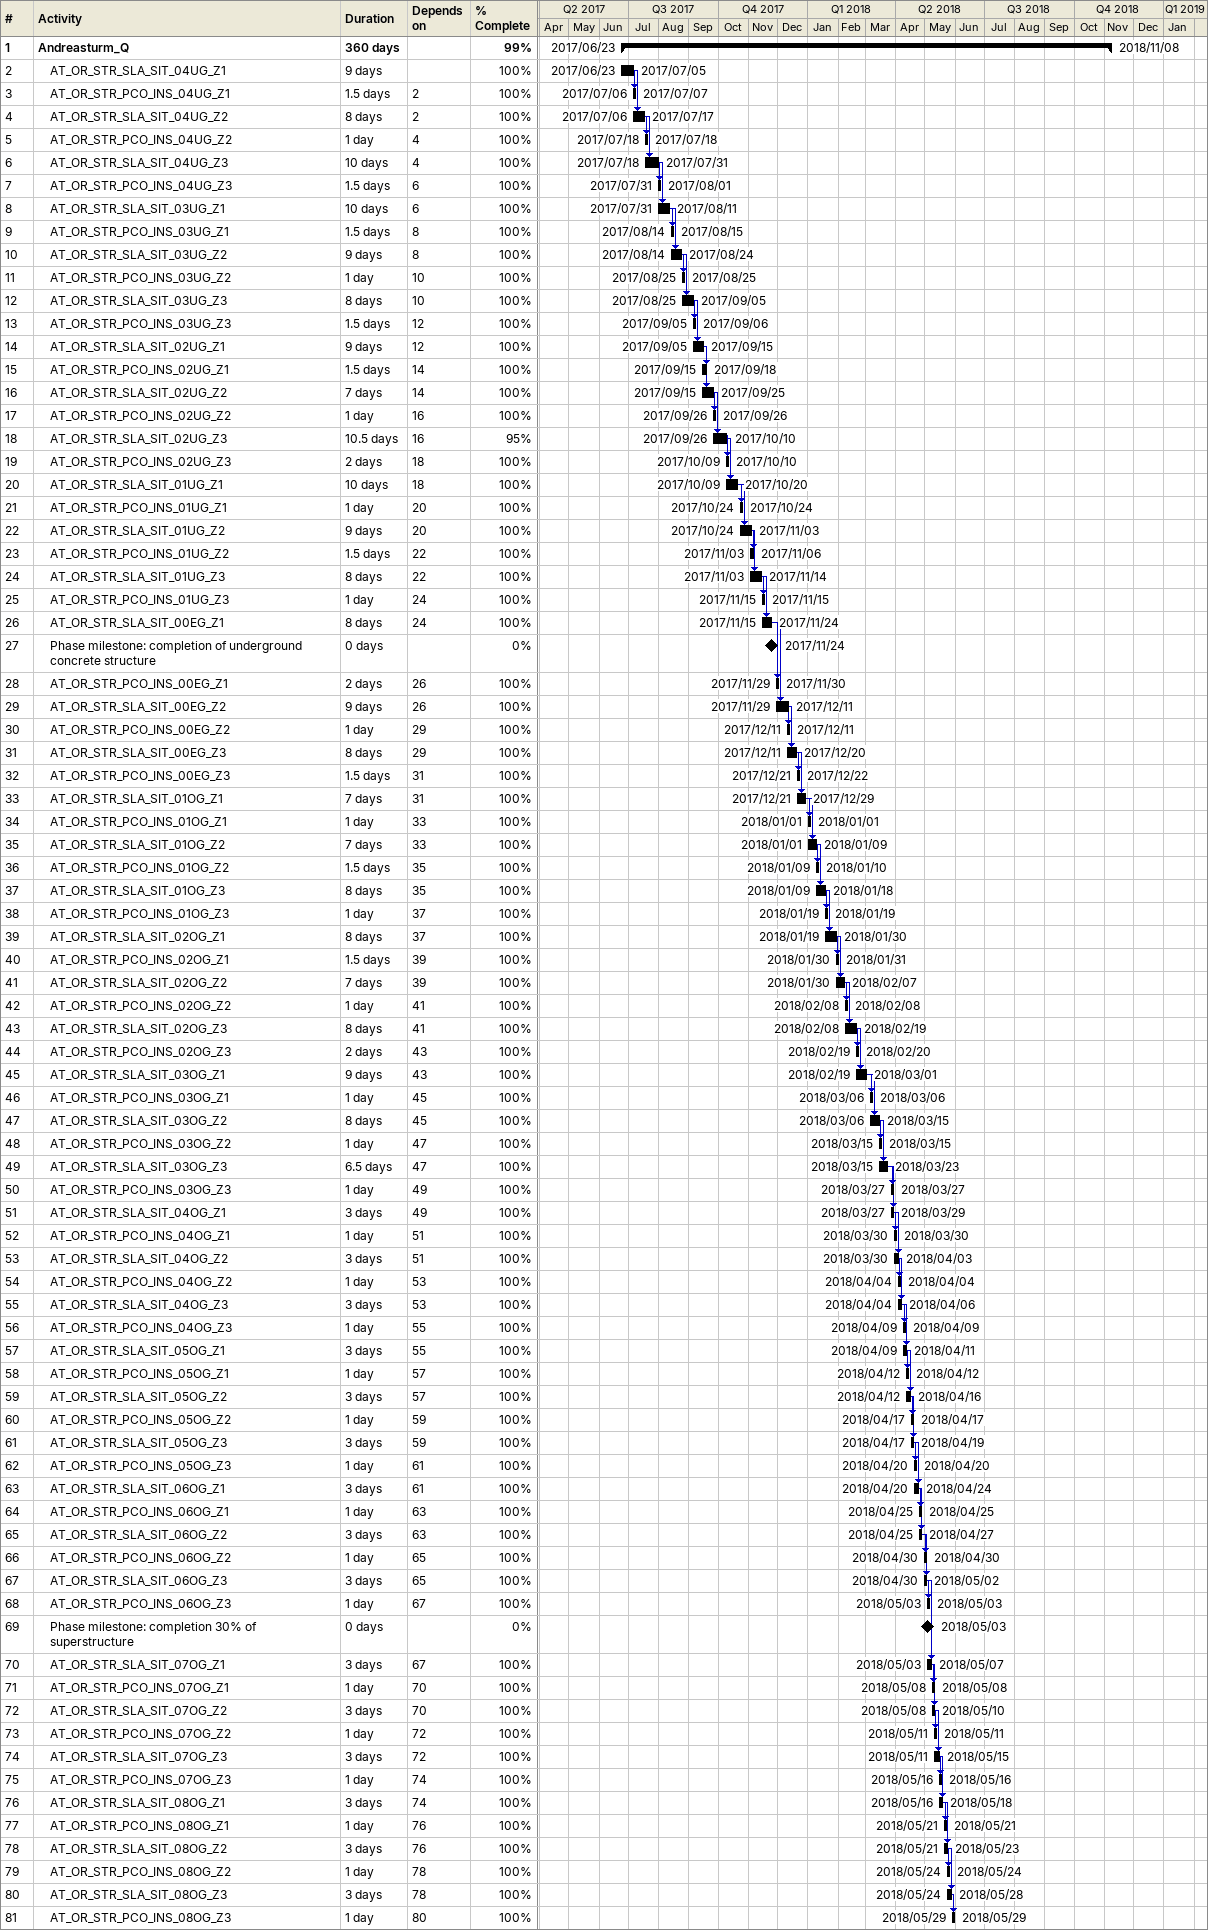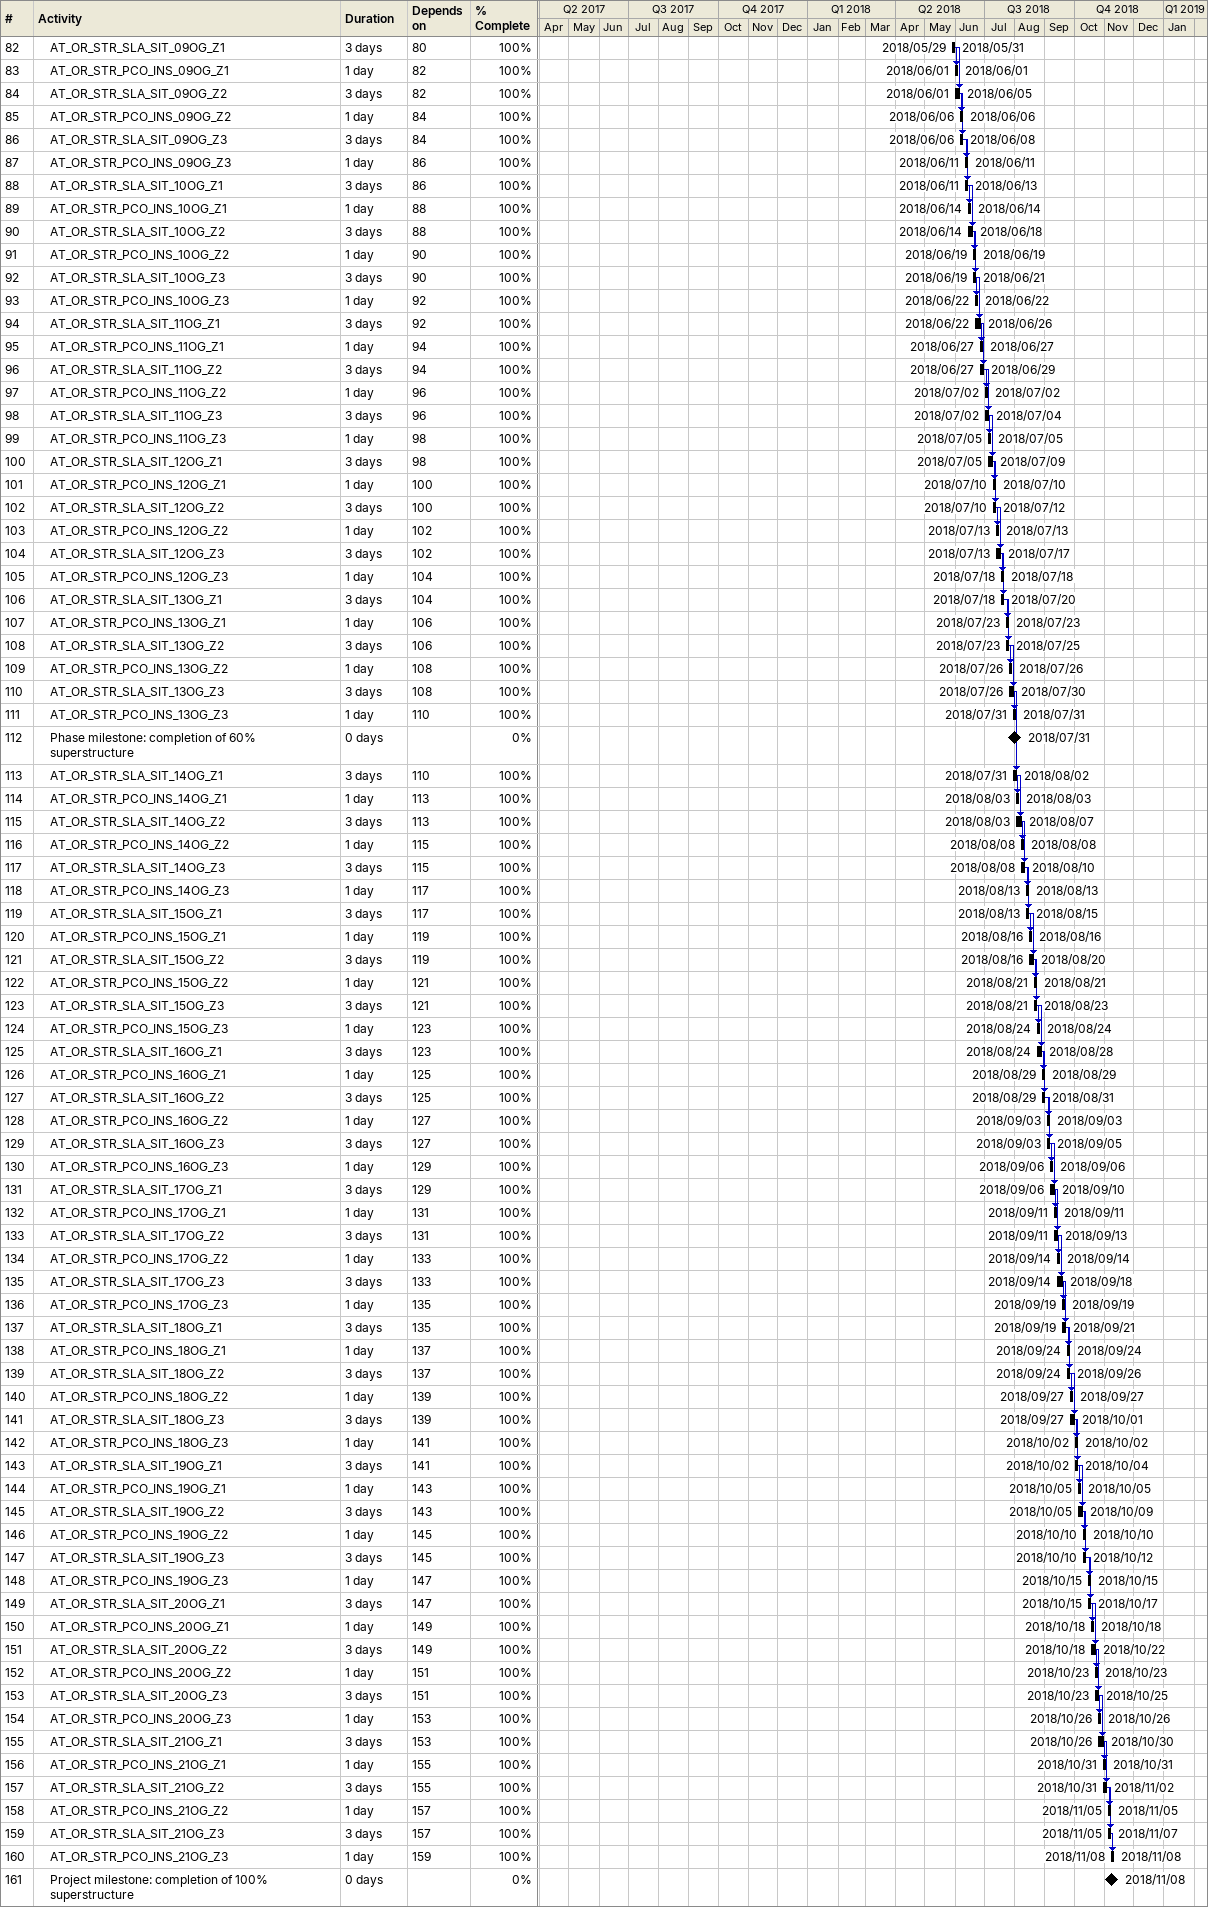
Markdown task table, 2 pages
| ID | Level | Task | Duration | Start | Finish | Predecessors | % complete |
|---|---|---|---|---|---|---|---|
| 1 | 1 | **Andreasturm_Q** | 360d | 2017-06-23 | 2018-11-08 |  | 99 |
| 2 | 2 | AT_OR_STR_SLA_SIT_04UG_Z1 | 9d | 2017-06-23 | 2017-07-05 |  | 100 |
| 3 | 2 | AT_OR_STR_PCO_INS_04UG_Z1 | 1.5d | 2017-07-06 | 2017-07-07 | 2 | 100 |
| 4 | 2 | AT_OR_STR_SLA_SIT_04UG_Z2 | 8d | 2017-07-06 | 2017-07-17 | 2 | 100 |
| 5 | 2 | AT_OR_STR_PCO_INS_04UG_Z2 | 1d | 2017-07-18 | 2017-07-18 | 4 | 100 |
| 6 | 2 | AT_OR_STR_SLA_SIT_04UG_Z3 | 10d | 2017-07-18 | 2017-07-31 | 4 | 100 |
| 7 | 2 | AT_OR_STR_PCO_INS_04UG_Z3 | 1.5d | 2017-07-31 | 2017-08-01 | 6 | 100 |
| 8 | 2 | AT_OR_STR_SLA_SIT_03UG_Z1 | 10d | 2017-07-31 | 2017-08-11 | 6 | 100 |
| 9 | 2 | AT_OR_STR_PCO_INS_03UG_Z1 | 1.5d | 2017-08-14 | 2017-08-15 | 8 | 100 |
| 10 | 2 | AT_OR_STR_SLA_SIT_03UG_Z2 | 9d | 2017-08-14 | 2017-08-24 | 8 | 100 |
| 11 | 2 | AT_OR_STR_PCO_INS_03UG_Z2 | 1d | 2017-08-25 | 2017-08-25 | 10 | 100 |
| 12 | 2 | AT_OR_STR_SLA_SIT_03UG_Z3 | 8d | 2017-08-25 | 2017-09-05 | 10 | 100 |
| 13 | 2 | AT_OR_STR_PCO_INS_03UG_Z3 | 1.5d | 2017-09-05 | 2017-09-06 | 12 | 100 |
| 14 | 2 | AT_OR_STR_SLA_SIT_02UG_Z1 | 9d | 2017-09-05 | 2017-09-15 | 12 | 100 |
| 15 | 2 | AT_OR_STR_PCO_INS_02UG_Z1 | 1.5d | 2017-09-15 | 2017-09-18 | 14 | 100 |
| 16 | 2 | AT_OR_STR_SLA_SIT_02UG_Z2 | 7d | 2017-09-15 | 2017-09-25 | 14 | 100 |
| 17 | 2 | AT_OR_STR_PCO_INS_02UG_Z2 | 1d | 2017-09-26 | 2017-09-26 | 16 | 100 |
| 18 | 2 | AT_OR_STR_SLA_SIT_02UG_Z3 | 10.5d | 2017-09-26 | 2017-10-10 | 16 | 95 |
| 19 | 2 | AT_OR_STR_PCO_INS_02UG_Z3 | 2d | 2017-10-09 | 2017-10-10 | 18 | 100 |
| 20 | 2 | AT_OR_STR_SLA_SIT_01UG_Z1 | 10d | 2017-10-09 | 2017-10-20 | 18 | 100 |
| 21 | 2 | AT_OR_STR_PCO_INS_01UG_Z1 | 1d | 2017-10-24 | 2017-10-24 | 20 | 100 |
| 22 | 2 | AT_OR_STR_SLA_SIT_01UG_Z2 | 9d | 2017-10-24 | 2017-11-03 | 20 | 100 |
| 23 | 2 | AT_OR_STR_PCO_INS_01UG_Z2 | 1.5d | 2017-11-03 | 2017-11-06 | 22 | 100 |
| 24 | 2 | AT_OR_STR_SLA_SIT_01UG_Z3 | 8d | 2017-11-03 | 2017-11-14 | 22 | 100 |
| 25 | 2 | AT_OR_STR_PCO_INS_01UG_Z3 | 1d | 2017-11-15 | 2017-11-15 | 24 | 100 |
| 26 | 2 | AT_OR_STR_SLA_SIT_00EG_Z1 | 8d | 2017-11-15 | 2017-11-24 | 24 | 100 |
| 27 | 2 | Phase milestone: completion of underground concrete structure | 0d | 2017-11-24 | 2017-11-24 |  | 0 |
| 28 | 2 | AT_OR_STR_PCO_INS_00EG_Z1 | 2d | 2017-11-29 | 2017-11-30 | 26 | 100 |
| 29 | 2 | AT_OR_STR_SLA_SIT_00EG_Z2 | 9d | 2017-11-29 | 2017-12-11 | 26 | 100 |
| 30 | 2 | AT_OR_STR_PCO_INS_00EG_Z2 | 1d | 2017-12-11 | 2017-12-11 | 29 | 100 |
| 31 | 2 | AT_OR_STR_SLA_SIT_00EG_Z3 | 8d | 2017-12-11 | 2017-12-20 | 29 | 100 |
| 32 | 2 | AT_OR_STR_PCO_INS_00EG_Z3 | 1.5d | 2017-12-21 | 2017-12-22 | 31 | 100 |
| 33 | 2 | AT_OR_STR_SLA_SIT_01OG_Z1 | 7d | 2017-12-21 | 2017-12-29 | 31 | 100 |
| 34 | 2 | AT_OR_STR_PCO_INS_01OG_Z1 | 1d | 2018-01-01 | 2018-01-01 | 33 | 100 |
| 35 | 2 | AT_OR_STR_SLA_SIT_01OG_Z2 | 7d | 2018-01-01 | 2018-01-09 | 33 | 100 |
| 36 | 2 | AT_OR_STR_PCO_INS_01OG_Z2 | 1.5d | 2018-01-09 | 2018-01-10 | 35 | 100 |
| 37 | 2 | AT_OR_STR_SLA_SIT_01OG_Z3 | 8d | 2018-01-09 | 2018-01-18 | 35 | 100 |
| 38 | 2 | AT_OR_STR_PCO_INS_01OG_Z3 | 1d | 2018-01-19 | 2018-01-19 | 37 | 100 |
| 39 | 2 | AT_OR_STR_SLA_SIT_02OG_Z1 | 8d | 2018-01-19 | 2018-01-30 | 37 | 100 |
| 40 | 2 | AT_OR_STR_PCO_INS_02OG_Z1 | 1.5d | 2018-01-30 | 2018-01-31 | 39 | 100 |
| 41 | 2 | AT_OR_STR_SLA_SIT_02OG_Z2 | 7d | 2018-01-30 | 2018-02-07 | 39 | 100 |
| 42 | 2 | AT_OR_STR_PCO_INS_02OG_Z2 | 1d | 2018-02-08 | 2018-02-08 | 41 | 100 |
| 43 | 2 | AT_OR_STR_SLA_SIT_02OG_Z3 | 8d | 2018-02-08 | 2018-02-19 | 41 | 100 |
| 44 | 2 | AT_OR_STR_PCO_INS_02OG_Z3 | 2d | 2018-02-19 | 2018-02-20 | 43 | 100 |
| 45 | 2 | AT_OR_STR_SLA_SIT_03OG_Z1 | 9d | 2018-02-19 | 2018-03-01 | 43 | 100 |
| 46 | 2 | AT_OR_STR_PCO_INS_03OG_Z1 | 1d | 2018-03-06 | 2018-03-06 | 45 | 100 |
| 47 | 2 | AT_OR_STR_SLA_SIT_03OG_Z2 | 8d | 2018-03-06 | 2018-03-15 | 45 | 100 |
| 48 | 2 | AT_OR_STR_PCO_INS_03OG_Z2 | 1d | 2018-03-15 | 2018-03-15 | 47 | 100 |
| 49 | 2 | AT_OR_STR_SLA_SIT_03OG_Z3 | 6.5d | 2018-03-15 | 2018-03-23 | 47 | 100 |
| 50 | 2 | AT_OR_STR_PCO_INS_03OG_Z3 | 1d | 2018-03-27 | 2018-03-27 | 49 | 100 |
| 51 | 2 | AT_OR_STR_SLA_SIT_04OG_Z1 | 3d | 2018-03-27 | 2018-03-29 | 49 | 100 |
| 52 | 2 | AT_OR_STR_PCO_INS_04OG_Z1 | 1d | 2018-03-30 | 2018-03-30 | 51 | 100 |
| 53 | 2 | AT_OR_STR_SLA_SIT_04OG_Z2 | 3d | 2018-03-30 | 2018-04-03 | 51 | 100 |
| 54 | 2 | AT_OR_STR_PCO_INS_04OG_Z2 | 1d | 2018-04-04 | 2018-04-04 | 53 | 100 |
| 55 | 2 | AT_OR_STR_SLA_SIT_04OG_Z3 | 3d | 2018-04-04 | 2018-04-06 | 53 | 100 |
| 56 | 2 | AT_OR_STR_PCO_INS_04OG_Z3 | 1d | 2018-04-09 | 2018-04-09 | 55 | 100 |
| 57 | 2 | AT_OR_STR_SLA_SIT_05OG_Z1 | 3d | 2018-04-09 | 2018-04-11 | 55 | 100 |
| 58 | 2 | AT_OR_STR_PCO_INS_05OG_Z1 | 1d | 2018-04-12 | 2018-04-12 | 57 | 100 |
| 59 | 2 | AT_OR_STR_SLA_SIT_05OG_Z2 | 3d | 2018-04-12 | 2018-04-16 | 57 | 100 |
| 60 | 2 | AT_OR_STR_PCO_INS_05OG_Z2 | 1d | 2018-04-17 | 2018-04-17 | 59 | 100 |
| 61 | 2 | AT_OR_STR_SLA_SIT_05OG_Z3 | 3d | 2018-04-17 | 2018-04-19 | 59 | 100 |
| 62 | 2 | AT_OR_STR_PCO_INS_05OG_Z3 | 1d | 2018-04-20 | 2018-04-20 | 61 | 100 |
| 63 | 2 | AT_OR_STR_SLA_SIT_06OG_Z1 | 3d | 2018-04-20 | 2018-04-24 | 61 | 100 |
| 64 | 2 | AT_OR_STR_PCO_INS_06OG_Z1 | 1d | 2018-04-25 | 2018-04-25 | 63 | 100 |
| 65 | 2 | AT_OR_STR_SLA_SIT_06OG_Z2 | 3d | 2018-04-25 | 2018-04-27 | 63 | 100 |
| 66 | 2 | AT_OR_STR_PCO_INS_06OG_Z2 | 1d | 2018-04-30 | 2018-04-30 | 65 | 100 |
| 67 | 2 | AT_OR_STR_SLA_SIT_06OG_Z3 | 3d | 2018-04-30 | 2018-05-02 | 65 | 100 |
| 68 | 2 | AT_OR_STR_PCO_INS_06OG_Z3 | 1d | 2018-05-03 | 2018-05-03 | 67 | 100 |
| 69 | 2 | Phase milestone: completion 30% of superstructure | 0d | 2018-05-03 | 2018-05-03 |  | 0 |
| 70 | 2 | AT_OR_STR_SLA_SIT_07OG_Z1 | 3d | 2018-05-03 | 2018-05-07 | 67 | 100 |
| 71 | 2 | AT_OR_STR_PCO_INS_07OG_Z1 | 1d | 2018-05-08 | 2018-05-08 | 70 | 100 |
| 72 | 2 | AT_OR_STR_SLA_SIT_07OG_Z2 | 3d | 2018-05-08 | 2018-05-10 | 70 | 100 |
| 73 | 2 | AT_OR_STR_PCO_INS_07OG_Z2 | 1d | 2018-05-11 | 2018-05-11 | 72 | 100 |
| 74 | 2 | AT_OR_STR_SLA_SIT_07OG_Z3 | 3d | 2018-05-11 | 2018-05-15 | 72 | 100 |
| 75 | 2 | AT_OR_STR_PCO_INS_07OG_Z3 | 1d | 2018-05-16 | 2018-05-16 | 74 | 100 |
| 76 | 2 | AT_OR_STR_SLA_SIT_08OG_Z1 | 3d | 2018-05-16 | 2018-05-18 | 74 | 100 |
| 77 | 2 | AT_OR_STR_PCO_INS_08OG_Z1 | 1d | 2018-05-21 | 2018-05-21 | 76 | 100 |
| 78 | 2 | AT_OR_STR_SLA_SIT_08OG_Z2 | 3d | 2018-05-21 | 2018-05-23 | 76 | 100 |
| 79 | 2 | AT_OR_STR_PCO_INS_08OG_Z2 | 1d | 2018-05-24 | 2018-05-24 | 78 | 100 |
| 80 | 2 | AT_OR_STR_SLA_SIT_08OG_Z3 | 3d | 2018-05-24 | 2018-05-28 | 78 | 100 |
| 81 | 2 | AT_OR_STR_PCO_INS_08OG_Z3 | 1d | 2018-05-29 | 2018-05-29 | 80 | 100 |
| 82 | 2 | AT_OR_STR_SLA_SIT_09OG_Z1 | 3d | 2018-05-29 | 2018-05-31 | 80 | 100 |
| 83 | 2 | AT_OR_STR_PCO_INS_09OG_Z1 | 1d | 2018-06-01 | 2018-06-01 | 82 | 100 |
| 84 | 2 | AT_OR_STR_SLA_SIT_09OG_Z2 | 3d | 2018-06-01 | 2018-06-05 | 82 | 100 |
| 85 | 2 | AT_OR_STR_PCO_INS_09OG_Z2 | 1d | 2018-06-06 | 2018-06-06 | 84 | 100 |
| 86 | 2 | AT_OR_STR_SLA_SIT_09OG_Z3 | 3d | 2018-06-06 | 2018-06-08 | 84 | 100 |
| 87 | 2 | AT_OR_STR_PCO_INS_09OG_Z3 | 1d | 2018-06-11 | 2018-06-11 | 86 | 100 |
| 88 | 2 | AT_OR_STR_SLA_SIT_10OG_Z1 | 3d | 2018-06-11 | 2018-06-13 | 86 | 100 |
| 89 | 2 | AT_OR_STR_PCO_INS_10OG_Z1 | 1d | 2018-06-14 | 2018-06-14 | 88 | 100 |
| 90 | 2 | AT_OR_STR_SLA_SIT_10OG_Z2 | 3d | 2018-06-14 | 2018-06-18 | 88 | 100 |
| 91 | 2 | AT_OR_STR_PCO_INS_10OG_Z2 | 1d | 2018-06-19 | 2018-06-19 | 90 | 100 |
| 92 | 2 | AT_OR_STR_SLA_SIT_10OG_Z3 | 3d | 2018-06-19 | 2018-06-21 | 90 | 100 |
| 93 | 2 | AT_OR_STR_PCO_INS_10OG_Z3 | 1d | 2018-06-22 | 2018-06-22 | 92 | 100 |
| 94 | 2 | AT_OR_STR_SLA_SIT_11OG_Z1 | 3d | 2018-06-22 | 2018-06-26 | 92 | 100 |
| 95 | 2 | AT_OR_STR_PCO_INS_11OG_Z1 | 1d | 2018-06-27 | 2018-06-27 | 94 | 100 |
| 96 | 2 | AT_OR_STR_SLA_SIT_11OG_Z2 | 3d | 2018-06-27 | 2018-06-29 | 94 | 100 |
| 97 | 2 | AT_OR_STR_PCO_INS_11OG_Z2 | 1d | 2018-07-02 | 2018-07-02 | 96 | 100 |
| 98 | 2 | AT_OR_STR_SLA_SIT_11OG_Z3 | 3d | 2018-07-02 | 2018-07-04 | 96 | 100 |
| 99 | 2 | AT_OR_STR_PCO_INS_11OG_Z3 | 1d | 2018-07-05 | 2018-07-05 | 98 | 100 |
| 100 | 2 | AT_OR_STR_SLA_SIT_12OG_Z1 | 3d | 2018-07-05 | 2018-07-09 | 98 | 100 |
| 101 | 2 | AT_OR_STR_PCO_INS_12OG_Z1 | 1d | 2018-07-10 | 2018-07-10 | 100 | 100 |
| 102 | 2 | AT_OR_STR_SLA_SIT_12OG_Z2 | 3d | 2018-07-10 | 2018-07-12 | 100 | 100 |
| 103 | 2 | AT_OR_STR_PCO_INS_12OG_Z2 | 1d | 2018-07-13 | 2018-07-13 | 102 | 100 |
| 104 | 2 | AT_OR_STR_SLA_SIT_12OG_Z3 | 3d | 2018-07-13 | 2018-07-17 | 102 | 100 |
| 105 | 2 | AT_OR_STR_PCO_INS_12OG_Z3 | 1d | 2018-07-18 | 2018-07-18 | 104 | 100 |
| 106 | 2 | AT_OR_STR_SLA_SIT_13OG_Z1 | 3d | 2018-07-18 | 2018-07-20 | 104 | 100 |
| 107 | 2 | AT_OR_STR_PCO_INS_13OG_Z1 | 1d | 2018-07-23 | 2018-07-23 | 106 | 100 |
| 108 | 2 | AT_OR_STR_SLA_SIT_13OG_Z2 | 3d | 2018-07-23 | 2018-07-25 | 106 | 100 |
| 109 | 2 | AT_OR_STR_PCO_INS_13OG_Z2 | 1d | 2018-07-26 | 2018-07-26 | 108 | 100 |
| 110 | 2 | AT_OR_STR_SLA_SIT_13OG_Z3 | 3d | 2018-07-26 | 2018-07-30 | 108 | 100 |
| 111 | 2 | AT_OR_STR_PCO_INS_13OG_Z3 | 1d | 2018-07-31 | 2018-07-31 | 110 | 100 |
| 112 | 2 | Phase milestone: completion of 60% superstructure | 0d | 2018-07-31 | 2018-07-31 |  | 0 |
| 113 | 2 | AT_OR_STR_SLA_SIT_14OG_Z1 | 3d | 2018-07-31 | 2018-08-02 | 110 | 100 |
| 114 | 2 | AT_OR_STR_PCO_INS_14OG_Z1 | 1d | 2018-08-03 | 2018-08-03 | 113 | 100 |
| 115 | 2 | AT_OR_STR_SLA_SIT_14OG_Z2 | 3d | 2018-08-03 | 2018-08-07 | 113 | 100 |
| 116 | 2 | AT_OR_STR_PCO_INS_14OG_Z2 | 1d | 2018-08-08 | 2018-08-08 | 115 | 100 |
| 117 | 2 | AT_OR_STR_SLA_SIT_14OG_Z3 | 3d | 2018-08-08 | 2018-08-10 | 115 | 100 |
| 118 | 2 | AT_OR_STR_PCO_INS_14OG_Z3 | 1d | 2018-08-13 | 2018-08-13 | 117 | 100 |
| 119 | 2 | AT_OR_STR_SLA_SIT_15OG_Z1 | 3d | 2018-08-13 | 2018-08-15 | 117 | 100 |
| 120 | 2 | AT_OR_STR_PCO_INS_15OG_Z1 | 1d | 2018-08-16 | 2018-08-16 | 119 | 100 |
| 121 | 2 | AT_OR_STR_SLA_SIT_15OG_Z2 | 3d | 2018-08-16 | 2018-08-20 | 119 | 100 |
| 122 | 2 | AT_OR_STR_PCO_INS_15OG_Z2 | 1d | 2018-08-21 | 2018-08-21 | 121 | 100 |
| 123 | 2 | AT_OR_STR_SLA_SIT_15OG_Z3 | 3d | 2018-08-21 | 2018-08-23 | 121 | 100 |
| 124 | 2 | AT_OR_STR_PCO_INS_15OG_Z3 | 1d | 2018-08-24 | 2018-08-24 | 123 | 100 |
| 125 | 2 | AT_OR_STR_SLA_SIT_16OG_Z1 | 3d | 2018-08-24 | 2018-08-28 | 123 | 100 |
| 126 | 2 | AT_OR_STR_PCO_INS_16OG_Z1 | 1d | 2018-08-29 | 2018-08-29 | 125 | 100 |
| 127 | 2 | AT_OR_STR_SLA_SIT_16OG_Z2 | 3d | 2018-08-29 | 2018-08-31 | 125 | 100 |
| 128 | 2 | AT_OR_STR_PCO_INS_16OG_Z2 | 1d | 2018-09-03 | 2018-09-03 | 127 | 100 |
| 129 | 2 | AT_OR_STR_SLA_SIT_16OG_Z3 | 3d | 2018-09-03 | 2018-09-05 | 127 | 100 |
| 130 | 2 | AT_OR_STR_PCO_INS_16OG_Z3 | 1d | 2018-09-06 | 2018-09-06 | 129 | 100 |
| 131 | 2 | AT_OR_STR_SLA_SIT_17OG_Z1 | 3d | 2018-09-06 | 2018-09-10 | 129 | 100 |
| 132 | 2 | AT_OR_STR_PCO_INS_17OG_Z1 | 1d | 2018-09-11 | 2018-09-11 | 131 | 100 |
| 133 | 2 | AT_OR_STR_SLA_SIT_17OG_Z2 | 3d | 2018-09-11 | 2018-09-13 | 131 | 100 |
| 134 | 2 | AT_OR_STR_PCO_INS_17OG_Z2 | 1d | 2018-09-14 | 2018-09-14 | 133 | 100 |
| 135 | 2 | AT_OR_STR_SLA_SIT_17OG_Z3 | 3d | 2018-09-14 | 2018-09-18 | 133 | 100 |
| 136 | 2 | AT_OR_STR_PCO_INS_17OG_Z3 | 1d | 2018-09-19 | 2018-09-19 | 135 | 100 |
| 137 | 2 | AT_OR_STR_SLA_SIT_18OG_Z1 | 3d | 2018-09-19 | 2018-09-21 | 135 | 100 |
| 138 | 2 | AT_OR_STR_PCO_INS_18OG_Z1 | 1d | 2018-09-24 | 2018-09-24 | 137 | 100 |
| 139 | 2 | AT_OR_STR_SLA_SIT_18OG_Z2 | 3d | 2018-09-24 | 2018-09-26 | 137 | 100 |
| 140 | 2 | AT_OR_STR_PCO_INS_18OG_Z2 | 1d | 2018-09-27 | 2018-09-27 | 139 | 100 |
| 141 | 2 | AT_OR_STR_SLA_SIT_18OG_Z3 | 3d | 2018-09-27 | 2018-10-01 | 139 | 100 |
| 142 | 2 | AT_OR_STR_PCO_INS_18OG_Z3 | 1d | 2018-10-02 | 2018-10-02 | 141 | 100 |
| 143 | 2 | AT_OR_STR_SLA_SIT_19OG_Z1 | 3d | 2018-10-02 | 2018-10-04 | 141 | 100 |
| 144 | 2 | AT_OR_STR_PCO_INS_19OG_Z1 | 1d | 2018-10-05 | 2018-10-05 | 143 | 100 |
| 145 | 2 | AT_OR_STR_SLA_SIT_19OG_Z2 | 3d | 2018-10-05 | 2018-10-09 | 143 | 100 |
| 146 | 2 | AT_OR_STR_PCO_INS_19OG_Z2 | 1d | 2018-10-10 | 2018-10-10 | 145 | 100 |
| 147 | 2 | AT_OR_STR_SLA_SIT_19OG_Z3 | 3d | 2018-10-10 | 2018-10-12 | 145 | 100 |
| 148 | 2 | AT_OR_STR_PCO_INS_19OG_Z3 | 1d | 2018-10-15 | 2018-10-15 | 147 | 100 |
| 149 | 2 | AT_OR_STR_SLA_SIT_20OG_Z1 | 3d | 2018-10-15 | 2018-10-17 | 147 | 100 |
| 150 | 2 | AT_OR_STR_PCO_INS_20OG_Z1 | 1d | 2018-10-18 | 2018-10-18 | 149 | 100 |
| 151 | 2 | AT_OR_STR_SLA_SIT_20OG_Z2 | 3d | 2018-10-18 | 2018-10-22 | 149 | 100 |
| 152 | 2 | AT_OR_STR_PCO_INS_20OG_Z2 | 1d | 2018-10-23 | 2018-10-23 | 151 | 100 |
| 153 | 2 | AT_OR_STR_SLA_SIT_20OG_Z3 | 3d | 2018-10-23 | 2018-10-25 | 151 | 100 |
| 154 | 2 | AT_OR_STR_PCO_INS_20OG_Z3 | 1d | 2018-10-26 | 2018-10-26 | 153 | 100 |
| 155 | 2 | AT_OR_STR_SLA_SIT_21OG_Z1 | 3d | 2018-10-26 | 2018-10-30 | 153 | 100 |
| 156 | 2 | AT_OR_STR_PCO_INS_21OG_Z1 | 1d | 2018-10-31 | 2018-10-31 | 155 | 100 |
| 157 | 2 | AT_OR_STR_SLA_SIT_21OG_Z2 | 3d | 2018-10-31 | 2018-11-02 | 155 | 100 |
| 158 | 2 | AT_OR_STR_PCO_INS_21OG_Z2 | 1d | 2018-11-05 | 2018-11-05 | 157 | 100 |
| 159 | 2 | AT_OR_STR_SLA_SIT_21OG_Z3 | 3d | 2018-11-05 | 2018-11-07 | 157 | 100 |
| 160 | 2 | AT_OR_STR_PCO_INS_21OG_Z3 | 1d | 2018-11-08 | 2018-11-08 | 159 | 100 |
| 161 | 2 | Project milestone: completion of 100% superstructure | 0d | 2018-11-08 | 2018-11-08 |  | 0 |
